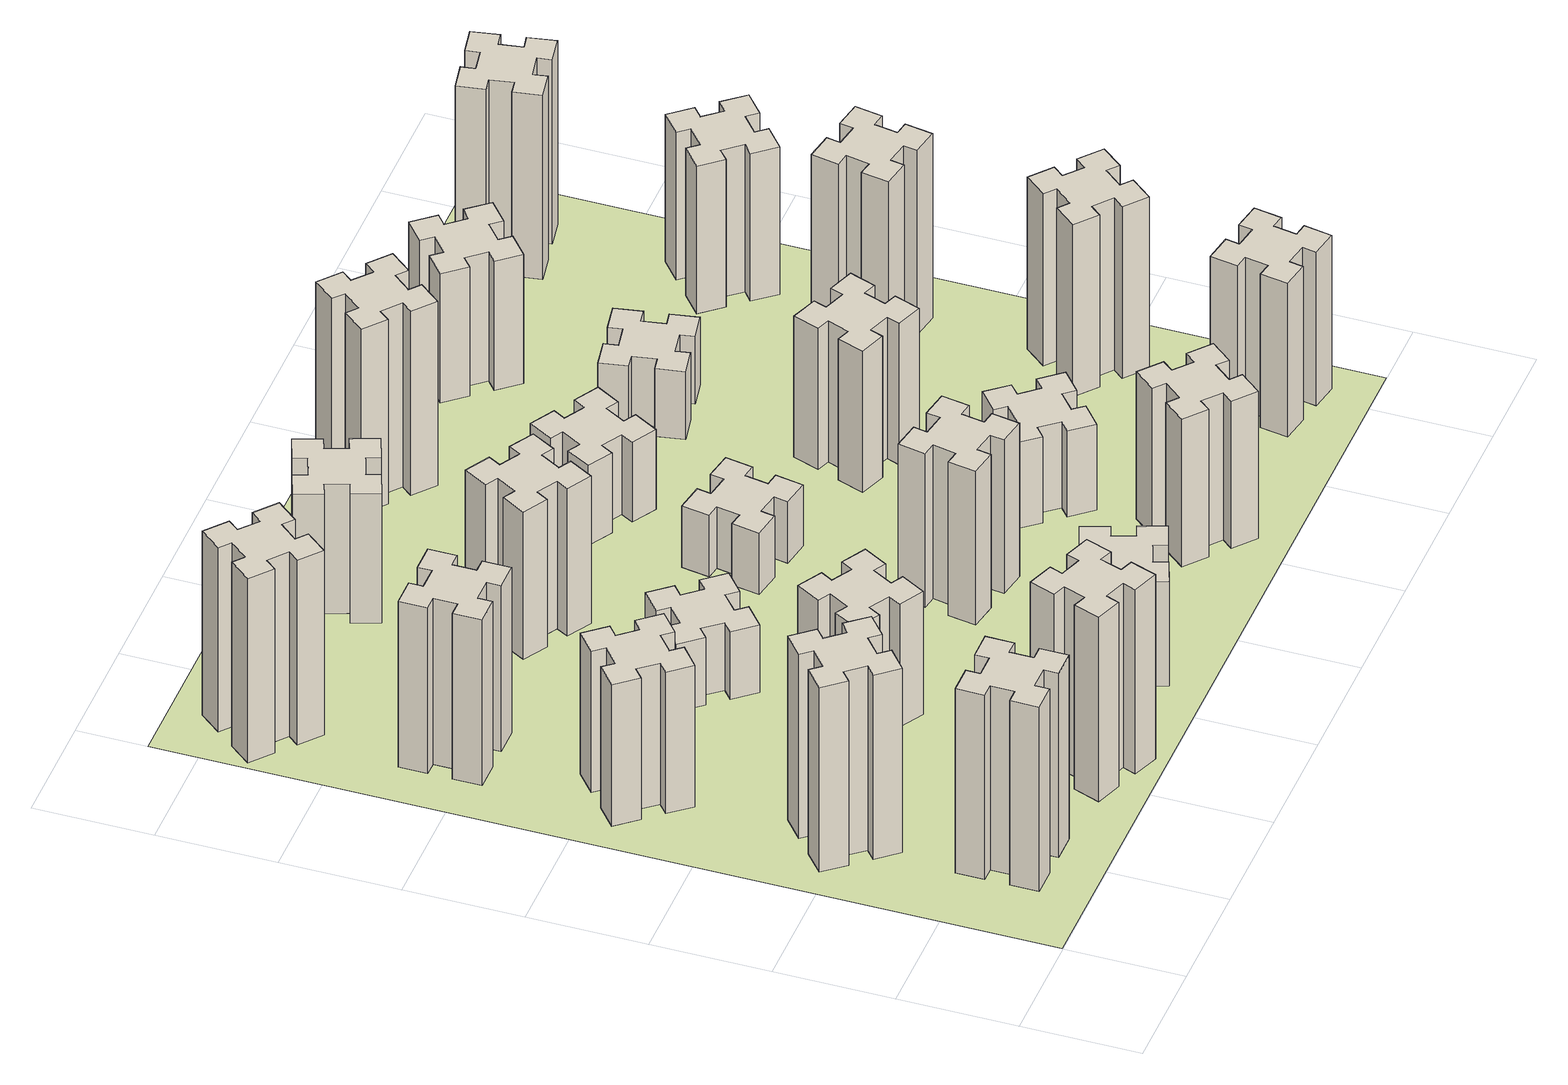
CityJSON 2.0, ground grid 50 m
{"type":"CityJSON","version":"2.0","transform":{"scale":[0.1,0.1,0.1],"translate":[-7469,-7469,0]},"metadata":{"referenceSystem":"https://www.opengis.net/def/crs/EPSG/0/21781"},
"CityObjects":{
"building1":{"type":"Building","attributes":{"class":"1000","function":"1000","usage":"1000","yearOfConstruction":2016,"roofType":"1000","measuredHeight":90,"storeysAboveGround":30,"storeysBelowGround":0},"geometry":[{"type":"Solid","lod":"1","boundaries":[[[[0,1,2,3,4,5,6,7,8,9,10,11,12,13,14,15,16,17,18,19]],[[17,16,20,21]],[[16,15,22,20]],[[15,14,23,22]],[[14,13,24,23]],[[13,12,25,24]],[[12,11,26,25]],[[11,10,27,26]],[[10,9,28,27]],[[9,8,29,28]],[[8,7,30,29]],[[7,6,31,30]],[[6,5,32,31]],[[5,4,33,32]],[[4,3,34,33]],[[3,2,35,34]],[[2,1,36,35]],[[1,0,37,36]],[[0,19,38,37]],[[19,18,39,38]],[[18,17,21,39]],[[24,25,26,27,28,29,30,31,32,33,34,35,36,37,38,39,21,20,22,23]]]]}]},
"building2":{"type":"Building","attributes":{"class":"1000","function":"1000","usage":"1000","yearOfConstruction":2016,"roofType":"1000","measuredHeight":90,"storeysAboveGround":30,"storeysBelowGround":0},"geometry":[{"type":"Solid","lod":"1","boundaries":[[[[40,41,42,43,44,45,46,47,48,49,50,51,52,53,54,55,56,57,58,59]],[[57,56,60,61]],[[56,55,62,60]],[[55,54,63,62]],[[54,53,64,63]],[[53,52,65,64]],[[52,51,66,65]],[[51,50,67,66]],[[50,49,68,67]],[[49,48,69,68]],[[48,47,70,69]],[[47,46,71,70]],[[46,45,72,71]],[[45,44,73,72]],[[44,43,74,73]],[[43,42,75,74]],[[42,41,76,75]],[[41,40,77,76]],[[40,59,78,77]],[[59,58,79,78]],[[58,57,61,79]],[[64,65,66,67,68,69,70,71,72,73,74,75,76,77,78,79,61,60,62,63]]]]}]},
"building3":{"type":"Building","attributes":{"class":"1000","function":"1000","usage":"1000","yearOfConstruction":2016,"roofType":"1000","measuredHeight":69,"storeysAboveGround":30,"storeysBelowGround":0},"geometry":[{"type":"Solid","lod":"1","boundaries":[[[[80,81,82,83,84,85,86,87,88,89,90,91,92,93,94,95,96,97,98,99]],[[97,96,100,101]],[[96,95,102,100]],[[95,94,103,102]],[[94,93,104,103]],[[93,92,105,104]],[[92,91,106,105]],[[91,90,107,106]],[[90,89,108,107]],[[89,88,109,108]],[[88,87,110,109]],[[87,86,111,110]],[[86,85,112,111]],[[85,84,113,112]],[[84,83,114,113]],[[83,82,115,114]],[[82,81,116,115]],[[81,80,117,116]],[[80,99,118,117]],[[99,98,119,118]],[[98,97,101,119]],[[104,105,106,107,108,109,110,111,112,113,114,115,116,117,118,119,101,100,102,103]]]]}]},
"building4":{"type":"Building","attributes":{"class":"1000","function":"1000","usage":"1000","yearOfConstruction":2016,"roofType":"1000","measuredHeight":81,"storeysAboveGround":30,"storeysBelowGround":0},"geometry":[{"type":"Solid","lod":"1","boundaries":[[[[120,121,122,123,124,125,126,127,128,129,130,131,132,133,134,135,136,137,138,139]],[[137,136,140,141]],[[136,135,142,140]],[[135,134,143,142]],[[134,133,144,143]],[[133,132,145,144]],[[132,131,146,145]],[[131,130,147,146]],[[130,129,148,147]],[[129,128,149,148]],[[128,127,150,149]],[[127,126,151,150]],[[126,125,152,151]],[[125,124,153,152]],[[124,123,154,153]],[[123,122,155,154]],[[122,121,156,155]],[[121,120,157,156]],[[120,139,158,157]],[[139,138,159,158]],[[138,137,141,159]],[[144,145,146,147,148,149,150,151,152,153,154,155,156,157,158,159,141,140,142,143]]]]}]},
"building5":{"type":"Building","attributes":{"class":"1000","function":"1000","usage":"1000","yearOfConstruction":2016,"roofType":"1000","measuredHeight":90,"storeysAboveGround":30,"storeysBelowGround":0},"geometry":[{"type":"Solid","lod":"1","boundaries":[[[[160,161,162,163,164,165,166,167,168,169,170,171,172,173,174,175,176,177,178,179]],[[177,176,180,181]],[[176,175,182,180]],[[175,174,183,182]],[[174,173,184,183]],[[173,172,185,184]],[[172,171,186,185]],[[171,170,187,186]],[[170,169,188,187]],[[169,168,189,188]],[[168,167,190,189]],[[167,166,191,190]],[[166,165,192,191]],[[165,164,193,192]],[[164,163,194,193]],[[163,162,195,194]],[[162,161,196,195]],[[161,160,197,196]],[[160,179,198,197]],[[179,178,199,198]],[[178,177,181,199]],[[184,185,186,187,188,189,190,191,192,193,194,195,196,197,198,199,181,180,182,183]]]]}]},
"building6":{"type":"Building","attributes":{"class":"1000","function":"1000","usage":"1000","yearOfConstruction":2016,"roofType":"1000","measuredHeight":90,"storeysAboveGround":30,"storeysBelowGround":0},"geometry":[{"type":"Solid","lod":"1","boundaries":[[[[200,201,202,203,204,205,206,207,208,209,210,211,212,213,214,215,216,217,218,219]],[[217,216,220,221]],[[216,215,222,220]],[[215,214,223,222]],[[214,213,224,223]],[[213,212,225,224]],[[212,211,226,225]],[[211,210,227,226]],[[210,209,228,227]],[[209,208,229,228]],[[208,207,230,229]],[[207,206,231,230]],[[206,205,232,231]],[[205,204,233,232]],[[204,203,234,233]],[[203,202,235,234]],[[202,201,236,235]],[[201,200,237,236]],[[200,219,238,237]],[[219,218,239,238]],[[218,217,221,239]],[[224,225,226,227,228,229,230,231,232,233,234,235,236,237,238,239,221,220,222,223]]]]}]},
"building7":{"type":"Building","attributes":{"class":"1000","function":"1000","usage":"1000","yearOfConstruction":2016,"roofType":"1000","measuredHeight":60,"storeysAboveGround":30,"storeysBelowGround":0},"geometry":[{"type":"Solid","lod":"1","boundaries":[[[[240,241,242,243,244,245,246,247,248,249,250,251,252,253,254,255,256,257,258,259]],[[257,256,260,261]],[[256,255,262,260]],[[255,254,263,262]],[[254,253,264,263]],[[253,252,265,264]],[[252,251,266,265]],[[251,250,267,266]],[[250,249,268,267]],[[249,248,269,268]],[[248,247,270,269]],[[247,246,271,270]],[[246,245,272,271]],[[245,244,273,272]],[[244,243,274,273]],[[243,242,275,274]],[[242,241,276,275]],[[241,240,277,276]],[[240,259,278,277]],[[259,258,279,278]],[[258,257,261,279]],[[264,265,266,267,268,269,270,271,272,273,274,275,276,277,278,279,261,260,262,263]]]]}]},
"building8":{"type":"Building","attributes":{"class":"1000","function":"1000","usage":"1000","yearOfConstruction":2016,"roofType":"1000","measuredHeight":33,"storeysAboveGround":30,"storeysBelowGround":0},"geometry":[{"type":"Solid","lod":"1","boundaries":[[[[280,281,282,283,284,285,286,287,288,289,290,291,292,293,294,295,296,297,298,299]],[[297,296,300,301]],[[296,295,302,300]],[[295,294,303,302]],[[294,293,304,303]],[[293,292,305,304]],[[292,291,306,305]],[[291,290,307,306]],[[290,289,308,307]],[[289,288,309,308]],[[288,287,310,309]],[[287,286,311,310]],[[286,285,312,311]],[[285,284,313,312]],[[284,283,314,313]],[[283,282,315,314]],[[282,281,316,315]],[[281,280,317,316]],[[280,299,318,317]],[[299,298,319,318]],[[298,297,301,319]],[[304,305,306,307,308,309,310,311,312,313,314,315,316,317,318,319,301,300,302,303]]]]}]},
"building9":{"type":"Building","attributes":{"class":"1000","function":"1000","usage":"1000","yearOfConstruction":2016,"roofType":"1000","measuredHeight":51,"storeysAboveGround":30,"storeysBelowGround":0},"geometry":[{"type":"Solid","lod":"1","boundaries":[[[[320,321,322,323,324,325,326,327,328,329,330,331,332,333,334,335,336,337,338,339]],[[337,336,340,341]],[[336,335,342,340]],[[335,334,343,342]],[[334,333,344,343]],[[333,332,345,344]],[[332,331,346,345]],[[331,330,347,346]],[[330,329,348,347]],[[329,328,349,348]],[[328,327,350,349]],[[327,326,351,350]],[[326,325,352,351]],[[325,324,353,352]],[[324,323,354,353]],[[323,322,355,354]],[[322,321,356,355]],[[321,320,357,356]],[[320,339,358,357]],[[339,338,359,358]],[[338,337,341,359]],[[344,345,346,347,348,349,350,351,352,353,354,355,356,357,358,359,341,340,342,343]]]]}]},
"building10":{"type":"Building","attributes":{"class":"1000","function":"1000","usage":"1000","yearOfConstruction":2016,"roofType":"1000","measuredHeight":72,"storeysAboveGround":30,"storeysBelowGround":0},"geometry":[{"type":"Solid","lod":"1","boundaries":[[[[360,361,362,363,364,365,366,367,368,369,370,371,372,373,374,375,376,377,378,379]],[[377,376,380,381]],[[376,375,382,380]],[[375,374,383,382]],[[374,373,384,383]],[[373,372,385,384]],[[372,371,386,385]],[[371,370,387,386]],[[370,369,388,387]],[[369,368,389,388]],[[368,367,390,389]],[[367,366,391,390]],[[366,365,392,391]],[[365,364,393,392]],[[364,363,394,393]],[[363,362,395,394]],[[362,361,396,395]],[[361,360,397,396]],[[360,379,398,397]],[[379,378,399,398]],[[378,377,381,399]],[[384,385,386,387,388,389,390,391,392,393,394,395,396,397,398,399,381,380,382,383]]]]}]},
"building11":{"type":"Building","attributes":{"class":"1000","function":"1000","usage":"1000","yearOfConstruction":2016,"roofType":"1000","measuredHeight":63,"storeysAboveGround":30,"storeysBelowGround":0},"geometry":[{"type":"Solid","lod":"1","boundaries":[[[[400,401,402,403,404,405,406,407,408,409,410,411,412,413,414,415,416,417,418,419]],[[417,416,420,421]],[[416,415,422,420]],[[415,414,423,422]],[[414,413,424,423]],[[413,412,425,424]],[[412,411,426,425]],[[411,410,427,426]],[[410,409,428,427]],[[409,408,429,428]],[[408,407,430,429]],[[407,406,431,430]],[[406,405,432,431]],[[405,404,433,432]],[[404,403,434,433]],[[403,402,435,434]],[[402,401,436,435]],[[401,400,437,436]],[[400,419,438,437]],[[419,418,439,438]],[[418,417,421,439]],[[424,425,426,427,428,429,430,431,432,433,434,435,436,437,438,439,421,420,422,423]]]]}]},
"building12":{"type":"Building","attributes":{"class":"1000","function":"1000","usage":"1000","yearOfConstruction":2016,"roofType":"1000","measuredHeight":75,"storeysAboveGround":30,"storeysBelowGround":0},"geometry":[{"type":"Solid","lod":"1","boundaries":[[[[440,441,442,443,444,445,446,447,448,449,450,451,452,453,454,455,456,457,458,459]],[[457,456,460,461]],[[456,455,462,460]],[[455,454,463,462]],[[454,453,464,463]],[[453,452,465,464]],[[452,451,466,465]],[[451,450,467,466]],[[450,449,468,467]],[[449,448,469,468]],[[448,447,470,469]],[[447,446,471,470]],[[446,445,472,471]],[[445,444,473,472]],[[444,443,474,473]],[[443,442,475,474]],[[442,441,476,475]],[[441,440,477,476]],[[440,459,478,477]],[[459,458,479,478]],[[458,457,461,479]],[[464,465,466,467,468,469,470,471,472,473,474,475,476,477,478,479,461,460,462,463]]]]}]},
"building13":{"type":"Building","attributes":{"class":"1000","function":"1000","usage":"1000","yearOfConstruction":2016,"roofType":"1000","measuredHeight":30,"storeysAboveGround":30,"storeysBelowGround":0},"geometry":[{"type":"Solid","lod":"1","boundaries":[[[[480,481,482,483,484,485,486,487,488,489,490,491,492,493,494,495,496,497,498,499]],[[497,496,500,501]],[[496,495,502,500]],[[495,494,503,502]],[[494,493,504,503]],[[493,492,505,504]],[[492,491,506,505]],[[491,490,507,506]],[[490,489,508,507]],[[489,488,509,508]],[[488,487,510,509]],[[487,486,511,510]],[[486,485,512,511]],[[485,484,513,512]],[[484,483,514,513]],[[483,482,515,514]],[[482,481,516,515]],[[481,480,517,516]],[[480,499,518,517]],[[499,498,519,518]],[[498,497,501,519]],[[504,505,506,507,508,509,510,511,512,513,514,515,516,517,518,519,501,500,502,503]]]]}]},
"building14":{"type":"Building","attributes":{"class":"1000","function":"1000","usage":"1000","yearOfConstruction":2016,"roofType":"1000","measuredHeight":72,"storeysAboveGround":30,"storeysBelowGround":0},"geometry":[{"type":"Solid","lod":"1","boundaries":[[[[520,521,522,523,524,525,526,527,528,529,530,531,532,533,534,535,536,537,538,539]],[[537,536,540,541]],[[536,535,542,540]],[[535,534,543,542]],[[534,533,544,543]],[[533,532,545,544]],[[532,531,546,545]],[[531,530,547,546]],[[530,529,548,547]],[[529,528,549,548]],[[528,527,550,549]],[[527,526,551,550]],[[526,525,552,551]],[[525,524,553,552]],[[524,523,554,553]],[[523,522,555,554]],[[522,521,556,555]],[[521,520,557,556]],[[520,539,558,557]],[[539,538,559,558]],[[538,537,541,559]],[[544,545,546,547,548,549,550,551,552,553,554,555,556,557,558,559,541,540,542,543]]]]}]},
"building15":{"type":"Building","attributes":{"class":"1000","function":"1000","usage":"1000","yearOfConstruction":2016,"roofType":"1000","measuredHeight":39,"storeysAboveGround":30,"storeysBelowGround":0},"geometry":[{"type":"Solid","lod":"1","boundaries":[[[[560,561,562,563,564,565,566,567,568,569,570,571,572,573,574,575,576,577,578,579]],[[577,576,580,581]],[[576,575,582,580]],[[575,574,583,582]],[[574,573,584,583]],[[573,572,585,584]],[[572,571,586,585]],[[571,570,587,586]],[[570,569,588,587]],[[569,568,589,588]],[[568,567,590,589]],[[567,566,591,590]],[[566,565,592,591]],[[565,564,593,592]],[[564,563,594,593]],[[563,562,595,594]],[[562,561,596,595]],[[561,560,597,596]],[[560,579,598,597]],[[579,578,599,598]],[[578,577,581,599]],[[584,585,586,587,588,589,590,591,592,593,594,595,596,597,598,599,581,580,582,583]]]]}]},
"building16":{"type":"Building","attributes":{"class":"1000","function":"1000","usage":"1000","yearOfConstruction":2016,"roofType":"1000","measuredHeight":90,"storeysAboveGround":30,"storeysBelowGround":0},"geometry":[{"type":"Solid","lod":"1","boundaries":[[[[600,601,602,603,604,605,606,607,608,609,610,611,612,613,614,615,616,617,618,619]],[[617,616,620,621]],[[616,615,622,620]],[[615,614,623,622]],[[614,613,624,623]],[[613,612,625,624]],[[612,611,626,625]],[[611,610,627,626]],[[610,609,628,627]],[[609,608,629,628]],[[608,607,630,629]],[[607,606,631,630]],[[606,605,632,631]],[[605,604,633,632]],[[604,603,634,633]],[[603,602,635,634]],[[602,601,636,635]],[[601,600,637,636]],[[600,619,638,637]],[[619,618,639,638]],[[618,617,621,639]],[[624,625,626,627,628,629,630,631,632,633,634,635,636,637,638,639,621,620,622,623]]]]}]},
"building17":{"type":"Building","attributes":{"class":"1000","function":"1000","usage":"1000","yearOfConstruction":2016,"roofType":"1000","measuredHeight":42,"storeysAboveGround":30,"storeysBelowGround":0},"geometry":[{"type":"Solid","lod":"1","boundaries":[[[[640,641,642,643,644,645,646,647,648,649,650,651,652,653,654,655,656,657,658,659]],[[657,656,660,661]],[[656,655,662,660]],[[655,654,663,662]],[[654,653,664,663]],[[653,652,665,664]],[[652,651,666,665]],[[651,650,667,666]],[[650,649,668,667]],[[649,648,669,668]],[[648,647,670,669]],[[647,646,671,670]],[[646,645,672,671]],[[645,644,673,672]],[[644,643,674,673]],[[643,642,675,674]],[[642,641,676,675]],[[641,640,677,676]],[[640,659,678,677]],[[659,658,679,678]],[[658,657,661,679]],[[664,665,666,667,668,669,670,671,672,673,674,675,676,677,678,679,661,660,662,663]]]]}]},
"building18":{"type":"Building","attributes":{"class":"1000","function":"1000","usage":"1000","yearOfConstruction":2016,"roofType":"1000","measuredHeight":69,"storeysAboveGround":30,"storeysBelowGround":0},"geometry":[{"type":"Solid","lod":"1","boundaries":[[[[680,681,682,683,684,685,686,687,688,689,690,691,692,693,694,695,696,697,698,699]],[[697,696,700,701]],[[696,695,702,700]],[[695,694,703,702]],[[694,693,704,703]],[[693,692,705,704]],[[692,691,706,705]],[[691,690,707,706]],[[690,689,708,707]],[[689,688,709,708]],[[688,687,710,709]],[[687,686,711,710]],[[686,685,712,711]],[[685,684,713,712]],[[684,683,714,713]],[[683,682,715,714]],[[682,681,716,715]],[[681,680,717,716]],[[680,699,718,717]],[[699,698,719,718]],[[698,697,701,719]],[[704,705,706,707,708,709,710,711,712,713,714,715,716,717,718,719,701,700,702,703]]]]}]},
"building19":{"type":"Building","attributes":{"class":"1000","function":"1000","usage":"1000","yearOfConstruction":2016,"roofType":"1000","measuredHeight":33,"storeysAboveGround":30,"storeysBelowGround":0},"geometry":[{"type":"Solid","lod":"1","boundaries":[[[[720,721,722,723,724,725,726,727,728,729,730,731,732,733,734,735,736,737,738,739]],[[737,736,740,741]],[[736,735,742,740]],[[735,734,743,742]],[[734,733,744,743]],[[733,732,745,744]],[[732,731,746,745]],[[731,730,747,746]],[[730,729,748,747]],[[729,728,749,748]],[[728,727,750,749]],[[727,726,751,750]],[[726,725,752,751]],[[725,724,753,752]],[[724,723,754,753]],[[723,722,755,754]],[[722,721,756,755]],[[721,720,757,756]],[[720,739,758,757]],[[739,738,759,758]],[[738,737,741,759]],[[744,745,746,747,748,749,750,751,752,753,754,755,756,757,758,759,741,740,742,743]]]]}]},
"building20":{"type":"Building","attributes":{"class":"1000","function":"1000","usage":"1000","yearOfConstruction":2016,"roofType":"1000","measuredHeight":75,"storeysAboveGround":30,"storeysBelowGround":0},"geometry":[{"type":"Solid","lod":"1","boundaries":[[[[760,761,762,763,764,765,766,767,768,769,770,771,772,773,774,775,776,777,778,779]],[[777,776,780,781]],[[776,775,782,780]],[[775,774,783,782]],[[774,773,784,783]],[[773,772,785,784]],[[772,771,786,785]],[[771,770,787,786]],[[770,769,788,787]],[[769,768,789,788]],[[768,767,790,789]],[[767,766,791,790]],[[766,765,792,791]],[[765,764,793,792]],[[764,763,794,793]],[[763,762,795,794]],[[762,761,796,795]],[[761,760,797,796]],[[760,779,798,797]],[[779,778,799,798]],[[778,777,781,799]],[[784,785,786,787,788,789,790,791,792,793,794,795,796,797,798,799,781,780,782,783]]]]}]},
"building21":{"type":"Building","attributes":{"class":"1000","function":"1000","usage":"1000","yearOfConstruction":2016,"roofType":"1000","measuredHeight":63,"storeysAboveGround":30,"storeysBelowGround":0},"geometry":[{"type":"Solid","lod":"1","boundaries":[[[[800,801,802,803,804,805,806,807,808,809,810,811,812,813,814,815,816,817,818,819]],[[817,816,820,821]],[[816,815,822,820]],[[815,814,823,822]],[[814,813,824,823]],[[813,812,825,824]],[[812,811,826,825]],[[811,810,827,826]],[[810,809,828,827]],[[809,808,829,828]],[[808,807,830,829]],[[807,806,831,830]],[[806,805,832,831]],[[805,804,833,832]],[[804,803,834,833]],[[803,802,835,834]],[[802,801,836,835]],[[801,800,837,836]],[[800,819,838,837]],[[819,818,839,838]],[[818,817,821,839]],[[824,825,826,827,828,829,830,831,832,833,834,835,836,837,838,839,821,820,822,823]]]]}]},
"building22":{"type":"Building","attributes":{"class":"1000","function":"1000","usage":"1000","yearOfConstruction":2016,"roofType":"1000","measuredHeight":84,"storeysAboveGround":30,"storeysBelowGround":0},"geometry":[{"type":"Solid","lod":"1","boundaries":[[[[840,841,842,843,844,845,846,847,848,849,850,851,852,853,854,855,856,857,858,859]],[[857,856,860,861]],[[856,855,862,860]],[[855,854,863,862]],[[854,853,864,863]],[[853,852,865,864]],[[852,851,866,865]],[[851,850,867,866]],[[850,849,868,867]],[[849,848,869,868]],[[848,847,870,869]],[[847,846,871,870]],[[846,845,872,871]],[[845,844,873,872]],[[844,843,874,873]],[[843,842,875,874]],[[842,841,876,875]],[[841,840,877,876]],[[840,859,878,877]],[[859,858,879,878]],[[858,857,861,879]],[[864,865,866,867,868,869,870,871,872,873,874,875,876,877,878,879,861,860,862,863]]]]}]},
"building23":{"type":"Building","attributes":{"class":"1000","function":"1000","usage":"1000","yearOfConstruction":2016,"roofType":"1000","measuredHeight":90,"storeysAboveGround":30,"storeysBelowGround":0},"geometry":[{"type":"Solid","lod":"1","boundaries":[[[[880,881,882,883,884,885,886,887,888,889,890,891,892,893,894,895,896,897,898,899]],[[897,896,900,901]],[[896,895,902,900]],[[895,894,903,902]],[[894,893,904,903]],[[893,892,905,904]],[[892,891,906,905]],[[891,890,907,906]],[[890,889,908,907]],[[889,888,909,908]],[[888,887,910,909]],[[887,886,911,910]],[[886,885,912,911]],[[885,884,913,912]],[[884,883,914,913]],[[883,882,915,914]],[[882,881,916,915]],[[881,880,917,916]],[[880,899,918,917]],[[899,898,919,918]],[[898,897,901,919]],[[904,905,906,907,908,909,910,911,912,913,914,915,916,917,918,919,901,900,902,903]]]]}]},
"building24":{"type":"Building","attributes":{"class":"1000","function":"1000","usage":"1000","yearOfConstruction":2016,"roofType":"1000","measuredHeight":72,"storeysAboveGround":30,"storeysBelowGround":0},"geometry":[{"type":"Solid","lod":"1","boundaries":[[[[920,921,922,923,924,925,926,927,928,929,930,931,932,933,934,935,936,937,938,939]],[[937,936,940,941]],[[936,935,942,940]],[[935,934,943,942]],[[934,933,944,943]],[[933,932,945,944]],[[932,931,946,945]],[[931,930,947,946]],[[930,929,948,947]],[[929,928,949,948]],[[928,927,950,949]],[[927,926,951,950]],[[926,925,952,951]],[[925,924,953,952]],[[924,923,954,953]],[[923,922,955,954]],[[922,921,956,955]],[[921,920,957,956]],[[920,939,958,957]],[[939,938,959,958]],[[938,937,941,959]],[[944,945,946,947,948,949,950,951,952,953,954,955,956,957,958,959,941,940,942,943]]]]}]},
"building25":{"type":"Building","attributes":{"class":"1000","function":"1000","usage":"1000","yearOfConstruction":2016,"roofType":"1000","measuredHeight":90,"storeysAboveGround":30,"storeysBelowGround":0},"geometry":[{"type":"Solid","lod":"1","boundaries":[[[[960,961,962,963,964,965,966,967,968,969,970,971,972,973,974,975,976,977,978,979]],[[977,976,980,981]],[[976,975,982,980]],[[975,974,983,982]],[[974,973,984,983]],[[973,972,985,984]],[[972,971,986,985]],[[971,970,987,986]],[[970,969,988,987]],[[969,968,989,988]],[[968,967,990,989]],[[967,966,991,990]],[[966,965,992,991]],[[965,964,993,992]],[[964,963,994,993]],[[963,962,995,994]],[[962,961,996,995]],[[961,960,997,996]],[[960,979,998,997]],[[979,978,999,998]],[[978,977,981,999]],[[984,985,986,987,988,989,990,991,992,993,994,995,996,997,998,999,981,980,982,983]]]]}]},
"landuse1":{"type":"LandUse","attributes":{"name":"plot1","function":"1010"},"geometry":[{"type":"MultiSurface","lod":"1","boundaries":[[[1000,1001,1002,1003]]]}]}
},
"vertices":[
[365,425,0],[365,325,0],[305,325,0],[305,205,0],[425,205,0],[425,265,0],[525,265,0],[525,205,0],[645,205,0],[645,325,0],[585,325,0],[585,425,0],[645,425,0],[645,545,0],[525,545,0],[525,485,0],[425,485,0],[425,545,0],[305,545,0],[305,425,0],[425,485,900],[425,545,900],[525,485,900],[525,545,900],[645,545,900],[645,425,900],[585,425,900],[585,325,900],[645,325,900],[645,205,900],[525,205,900],[525,265,900],[425,265,900],[425,205,900],[305,205,900],[305,325,900],[365,325,900],[365,425,900],[305,425,900],[305,545,900],
[492,1048,0],[427,1124,0],[473,1163,0],[396,1255,0],[304,1178,0],[343,1132,0],[266,1067,0],[228,1113,0],[136,1036,0],[213,944,0],[259,983,0],[323,906,0],[277,868,0],[354,776,0],[446,853,0],[408,899,0],[484,963,0],[523,917,0],[615,994,0],[538,1086,0],[484,963,900],[523,917,900],[408,899,900],[446,853,900],[354,776,900],[277,868,900],[323,906,900],[259,983,900],[213,944,900],[136,1036,900],[228,1113,900],[266,1067,900],[343,1132,900],[304,1178,900],[396,1255,900],[473,1163,900],[427,1124,900],[492,1048,900],[538,1086,900],[615,994,900],
[492,1888,0],[427,1964,0],[473,2003,0],[396,2095,0],[304,2018,0],[343,1972,0],[266,1907,0],[228,1953,0],[136,1876,0],[213,1784,0],[259,1823,0],[323,1746,0],[277,1708,0],[354,1616,0],[446,1693,0],[408,1739,0],[484,1803,0],[523,1757,0],[615,1834,0],[538,1926,0],[484,1803,690],[523,1757,690],[408,1739,690],[446,1693,690],[354,1616,690],[277,1708,690],[323,1746,690],[259,1823,690],[213,1784,690],[136,1876,690],[228,1953,690],[266,1907,690],[343,1972,690],[304,2018,690],[396,2095,690],[473,2003,690],[427,1964,690],[492,1888,690],[538,1926,690],[615,1834,690],
[485,2545,0],[485,2645,0],[545,2645,0],[545,2765,0],[425,2765,0],[425,2705,0],[325,2705,0],[325,2765,0],[205,2765,0],[205,2645,0],[265,2645,0],[265,2545,0],[205,2545,0],[205,2425,0],[325,2425,0],[325,2485,0],[425,2485,0],[425,2425,0],[545,2425,0],[545,2545,0],[425,2485,810],[425,2425,810],[325,2485,810],[325,2425,810],[205,2425,810],[205,2545,810],[265,2545,810],[265,2645,810],[205,2645,810],[205,2765,810],[325,2765,810],[325,2705,810],[425,2705,810],[425,2765,810],[545,2765,810],[545,2645,810],[485,2645,810],[485,2545,810],[545,2545,810],[545,2425,810],
[1029,360,0],[995,266,0],[939,287,0],[897,174,0],[1010,133,0],[1031,189,0],[1125,155,0],[1104,99,0],[1217,57,0],[1258,170,0],[1202,191,0],[1236,285,0],[1292,264,0],[1333,377,0],[1220,418,0],[1200,362,0],[1106,396,0],[1127,452,0],[1014,493,0],[973,380,0],[1106,396,900],[1127,452,900],[1200,362,900],[1220,418,900],[1333,377,900],[1292,264,900],[1236,285,900],[1202,191,900],[1258,170,900],[1217,57,900],[1104,99,900],[1125,155,900],[1031,189,900],[1010,133,900],[897,174,900],[939,287,900],[995,266,900],[1029,360,900],[973,380,900],[1014,493,900],
[384,3387,0],[308,3452,0],[346,3498,0],[254,3575,0],[177,3483,0],[223,3444,0],[159,3368,0],[113,3406,0],[36,3314,0],[128,3237,0],[166,3283,0],[243,3219,0],[204,3173,0],[296,3096,0],[373,3188,0],[327,3226,0],[392,3303,0],[438,3264,0],[515,3356,0],[423,3433,0],[392,3303,900],[438,3264,900],[327,3226,900],[373,3188,900],[296,3096,900],[204,3173,900],[243,3219,900],[166,3283,900],[128,3237,900],[36,3314,900],[113,3406,900],[159,3368,900],[223,3444,900],[177,3483,900],[254,3575,900],[346,3498,900],[308,3452,900],[384,3387,900],[423,3433,900],[515,3356,900],
[1186,1117,0],[1236,1204,0],[1288,1174,0],[1348,1278,0],[1244,1338,0],[1214,1286,0],[1127,1336,0],[1157,1388,0],[1053,1448,0],[993,1344,0],[1045,1314,0],[995,1227,0],[943,1257,0],[883,1153,0],[987,1093,0],[1017,1145,0],[1104,1095,0],[1074,1043,0],[1178,983,0],[1238,1087,0],[1104,1095,600],[1074,1043,600],[1017,1145,600],[987,1093,600],[883,1153,600],[943,1257,600],[995,1227,600],[1045,1314,600],[993,1344,600],[1053,1448,600],[1157,1388,600],[1127,1336,600],[1214,1286,600],[1244,1338,600],[1348,1278,600],[1288,1174,600],[1236,1204,600],[1186,1117,600],[1238,1087,600],[1178,983,600],
[1083,1972,0],[1006,1907,0],[968,1953,0],[876,1876,0],[953,1784,0],[999,1823,0],[1063,1746,0],[1017,1708,0],[1094,1616,0],[1186,1693,0],[1148,1739,0],[1224,1803,0],[1263,1757,0],[1355,1834,0],[1278,1926,0],[1232,1888,0],[1167,1964,0],[1213,2003,0],[1136,2095,0],[1044,2018,0],[1167,1964,330],[1213,2003,330],[1232,1888,330],[1278,1926,330],[1355,1834,330],[1263,1757,330],[1224,1803,330],[1148,1739,330],[1186,1693,330],[1094,1616,330],[1017,1708,330],[1063,1746,330],[999,1823,330],[953,1784,330],[876,1876,330],[968,1953,330],[1006,1907,330],[1083,1972,330],[1044,2018,330],[1136,2095,330],
[1765,496,0],[1671,462,0],[1650,518,0],[1537,477,0],[1579,364,0],[1635,385,0],[1669,291,0],[1613,270,0],[1654,157,0],[1767,199,0],[1746,255,0],[1840,289,0],[1860,233,0],[1973,274,0],[1932,387,0],[1876,366,0],[1842,460,0],[1898,480,0],[1857,593,0],[1744,552,0],[1842,460,510],[1898,480,510],[1876,366,510],[1932,387,510],[1973,274,510],[1860,233,510],[1840,289,510],[1746,255,510],[1767,199,510],[1654,157,510],[1613,270,510],[1669,291,510],[1635,385,510],[1579,364,510],[1537,477,510],[1650,518,510],[1671,462,510],[1765,496,510],[1744,552,510],[1857,593,510],
[1314,2666,0],[1227,2716,0],[1257,2768,0],[1153,2828,0],[1093,2724,0],[1145,2694,0],[1095,2607,0],[1043,2637,0],[983,2533,0],[1087,2473,0],[1117,2525,0],[1204,2475,0],[1174,2423,0],[1278,2363,0],[1338,2467,0],[1286,2497,0],[1336,2584,0],[1388,2554,0],[1448,2658,0],[1344,2718,0],[1336,2584,720],[1388,2554,720],[1286,2497,720],[1338,2467,720],[1278,2363,720],[1174,2423,720],[1204,2475,720],[1117,2525,720],[1087,2473,720],[983,2533,720],[1043,2637,720],[1095,2607,720],[1145,2694,720],[1093,2724,720],[1153,2828,720],[1257,2768,720],[1227,2716,720],[1314,2666,720],[1344,2718,720],[1448,2658,720],
[1106,3215,0],[1200,3249,0],[1220,3193,0],[1333,3234,0],[1292,3347,0],[1236,3326,0],[1202,3420,0],[1258,3440,0],[1217,3553,0],[1104,3512,0],[1125,3456,0],[1031,3422,0],[1010,3478,0],[897,3437,0],[939,3324,0],[995,3345,0],[1029,3251,0],[973,3230,0],[1014,3117,0],[1127,3159,0],[1029,3251,630],[973,3230,630],[995,3345,630],[939,3324,630],[897,3437,630],[1010,3478,630],[1031,3422,630],[1125,3456,630],[1104,3512,630],[1217,3553,630],[1258,3440,630],[1202,3420,630],[1236,3326,630],[1292,3347,630],[1333,3234,630],[1220,3193,630],[1200,3249,630],[1106,3215,630],[1127,3159,630],[1014,3117,630],
[2055,1047,0],[2072,1145,0],[2131,1135,0],[2152,1253,0],[2034,1274,0],[2024,1215,0],[1925,1232,0],[1936,1291,0],[1817,1312,0],[1797,1194,0],[1856,1184,0],[1838,1085,0],[1779,1096,0],[1758,977,0],[1877,957,0],[1887,1016,0],[1985,998,0],[1975,939,0],[2093,918,0],[2114,1037,0],[1985,998,750],[1975,939,750],[1887,1016,750],[1877,957,750],[1758,977,750],[1779,1096,750],[1838,1085,750],[1856,1184,750],[1797,1194,750],[1817,1312,750],[1936,1291,750],[1925,1232,750],[2024,1215,750],[2034,1274,750],[2152,1253,750],[2131,1135,750],[2072,1145,750],[2055,1047,750],[2114,1037,750],[2093,918,750],
[1924,2055,0],[1825,2072,0],[1836,2131,0],[1717,2152,0],[1697,2034,0],[1756,2024,0],[1738,1925,0],[1679,1936,0],[1658,1817,0],[1777,1797,0],[1787,1856,0],[1885,1838,0],[1875,1779,0],[1993,1758,0],[2014,1877,0],[1955,1887,0],[1972,1985,0],[2031,1975,0],[2052,2093,0],[1934,2114,0],[1972,1985,300],[2031,1975,300],[1955,1887,300],[2014,1877,300],[1993,1758,300],[1875,1779,300],[1885,1838,300],[1787,1856,300],[1777,1797,300],[1658,1817,300],[1679,1936,300],[1738,1925,300],[1756,2024,300],[1697,2034,300],[1717,2152,300],[1836,2131,300],[1825,2072,300],[1924,2055,300],[1934,2114,300],[2052,2093,300],
[2486,323,0],[2563,259,0],[2524,213,0],[2616,136,0],[2693,228,0],[2647,266,0],[2712,343,0],[2758,304,0],[2835,396,0],[2743,473,0],[2704,427,0],[2628,492,0],[2666,538,0],[2574,615,0],[2497,523,0],[2543,484,0],[2479,408,0],[2433,446,0],[2356,354,0],[2448,277,0],[2479,408,720],[2433,446,720],[2543,484,720],[2497,523,720],[2574,615,720],[2666,538,720],[2628,492,720],[2704,427,720],[2743,473,720],[2835,396,720],[2758,304,720],[2712,343,720],[2647,266,720],[2693,228,720],[2616,136,720],[2524,213,720],[2563,259,720],[2486,323,720],[2448,277,720],[2356,354,720],
[2026,2497,0],[2076,2584,0],[2128,2554,0],[2188,2658,0],[2084,2718,0],[2054,2666,0],[1967,2716,0],[1997,2768,0],[1893,2828,0],[1833,2724,0],[1885,2694,0],[1835,2607,0],[1783,2637,0],[1723,2533,0],[1827,2473,0],[1857,2525,0],[1944,2475,0],[1914,2423,0],[2018,2363,0],[2078,2467,0],[1944,2475,390],[1914,2423,390],[1857,2525,390],[1827,2473,390],[1723,2533,390],[1783,2637,390],[1835,2607,390],[1885,2694,390],[1833,2724,390],[1893,2828,390],[1997,2768,390],[1967,2716,390],[2054,2666,390],[2084,2718,390],[2188,2658,390],[2128,2554,390],[2076,2584,390],[2026,2497,390],[2078,2467,390],[2018,2363,390],
[1746,3383,0],[1823,3319,0],[1784,3273,0],[1876,3196,0],[1953,3288,0],[1907,3326,0],[1972,3403,0],[2018,3364,0],[2095,3456,0],[2003,3533,0],[1964,3487,0],[1888,3552,0],[1926,3598,0],[1834,3675,0],[1757,3583,0],[1803,3544,0],[1739,3468,0],[1693,3506,0],[1616,3414,0],[1708,3337,0],[1739,3468,900],[1693,3506,900],[1803,3544,900],[1757,3583,900],[1834,3675,900],[1926,3598,900],[1888,3552,900],[1964,3487,900],[2003,3533,900],[2095,3456,900],[2018,3364,900],[1972,3403,900],[1907,3326,900],[1953,3288,900],[1876,3196,900],[1784,3273,900],[1823,3319,900],[1746,3383,900],[1708,3337,900],[1616,3414,900],
[2563,1132,0],[2486,1067,0],[2448,1113,0],[2356,1036,0],[2433,944,0],[2479,983,0],[2543,906,0],[2497,868,0],[2574,776,0],[2666,853,0],[2628,899,0],[2704,963,0],[2743,917,0],[2835,994,0],[2758,1086,0],[2712,1048,0],[2647,1124,0],[2693,1163,0],[2616,1255,0],[2524,1178,0],[2647,1124,420],[2693,1163,420],[2712,1048,420],[2758,1086,420],[2835,994,420],[2743,917,420],[2704,963,420],[2628,899,420],[2666,853,420],[2574,776,420],[2497,868,420],[2543,906,420],[2479,983,420],[2433,944,420],[2356,1036,420],[2448,1113,420],[2486,1067,420],[2563,1132,420],[2524,1178,420],[2616,1255,420],
[2682,1671,0],[2716,1765,0],[2772,1744,0],[2813,1857,0],[2700,1898,0],[2680,1842,0],[2586,1876,0],[2607,1932,0],[2494,1973,0],[2453,1860,0],[2509,1840,0],[2475,1746,0],[2419,1767,0],[2377,1654,0],[2490,1613,0],[2511,1669,0],[2605,1635,0],[2584,1579,0],[2697,1537,0],[2738,1650,0],[2605,1635,690],[2584,1579,690],[2511,1669,690],[2490,1613,690],[2377,1654,690],[2419,1767,690],[2475,1746,690],[2509,1840,690],[2453,1860,690],[2494,1973,690],[2607,1932,690],[2586,1876,690],[2680,1842,690],[2700,1898,690],[2813,1857,690],[2772,1744,690],[2716,1765,690],[2682,1671,690],[2738,1650,690],[2697,1537,690],
[2478,2625,0],[2496,2527,0],[2437,2517,0],[2457,2398,0],[2576,2419,0],[2565,2478,0],[2664,2496,0],[2674,2437,0],[2792,2457,0],[2771,2576,0],[2712,2565,0],[2695,2664,0],[2754,2674,0],[2733,2792,0],[2615,2771,0],[2625,2712,0],[2527,2695,0],[2517,2754,0],[2398,2733,0],[2419,2615,0],[2527,2695,330],[2517,2754,330],[2625,2712,330],[2615,2771,330],[2733,2792,330],[2754,2674,330],[2695,2664,330],[2712,2565,330],[2771,2576,330],[2792,2457,330],[2674,2437,330],[2664,2496,330],[2565,2478,330],[2576,2419,330],[2457,2398,330],[2437,2517,330],[2496,2527,330],[2478,2625,330],[2419,2615,330],[2398,2733,330],
[3504,475,0],[3405,492,0],[3416,551,0],[3297,572,0],[3277,454,0],[3336,444,0],[3318,345,0],[3259,356,0],[3238,237,0],[3357,217,0],[3367,276,0],[3465,258,0],[3455,199,0],[3573,178,0],[3594,297,0],[3535,307,0],[3552,405,0],[3611,395,0],[3632,513,0],[3514,534,0],[3552,405,750],[3611,395,750],[3535,307,750],[3594,297,750],[3573,178,750],[3455,199,750],[3465,258,750],[3367,276,750],[3357,217,750],[3238,237,750],[3259,356,750],[3318,345,750],[3336,444,750],[3277,454,750],[3297,572,750],[3416,551,750],[3405,492,750],[3504,475,750],[3514,534,750],[3632,513,750],
[2712,3368,0],[2647,3444,0],[2693,3483,0],[2616,3575,0],[2524,3498,0],[2563,3452,0],[2486,3387,0],[2448,3433,0],[2356,3356,0],[2433,3264,0],[2479,3303,0],[2543,3226,0],[2497,3188,0],[2574,3096,0],[2666,3173,0],[2628,3219,0],[2704,3283,0],[2743,3237,0],[2835,3314,0],[2758,3406,0],[2704,3283,630],[2743,3237,630],[2628,3219,630],[2666,3173,630],[2574,3096,630],[2497,3188,630],[2543,3226,630],[2479,3303,630],[2433,3264,630],[2356,3356,630],[2448,3433,630],[2486,3387,630],[2563,3452,630],[2524,3498,630],[2616,3575,630],[2693,3483,630],[2647,3444,630],[2712,3368,630],[2758,3406,630],[2835,3314,630],
[3487,1006,0],[3552,1083,0],[3598,1044,0],[3675,1136,0],[3583,1213,0],[3544,1167,0],[3468,1232,0],[3506,1278,0],[3414,1355,0],[3337,1263,0],[3383,1224,0],[3319,1148,0],[3273,1186,0],[3196,1094,0],[3288,1017,0],[3326,1063,0],[3403,999,0],[3364,953,0],[3456,876,0],[3533,968,0],[3403,999,840],[3364,953,840],[3326,1063,840],[3288,1017,840],[3196,1094,840],[3273,1186,840],[3319,1148,840],[3383,1224,840],[3337,1263,840],[3414,1355,840],[3506,1278,840],[3468,1232,840],[3544,1167,840],[3583,1213,840],[3675,1136,840],[3598,1044,840],[3552,1083,840],[3487,1006,840],[3533,968,840],[3456,876,840],
[3267,1856,0],[3365,1838,0],[3355,1779,0],[3473,1758,0],[3494,1877,0],[3435,1887,0],[3452,1985,0],[3511,1975,0],[3532,2093,0],[3414,2114,0],[3404,2055,0],[3305,2072,0],[3316,2131,0],[3197,2152,0],[3177,2034,0],[3236,2024,0],[3218,1925,0],[3159,1936,0],[3138,1817,0],[3257,1797,0],[3218,1925,900],[3159,1936,900],[3236,2024,900],[3177,2034,900],[3197,2152,900],[3316,2131,900],[3305,2072,900],[3404,2055,900],[3414,2114,900],[3532,2093,900],[3511,1975,900],[3452,1985,900],[3435,1887,900],[3494,1877,900],[3473,1758,900],[3355,1779,900],[3365,1838,900],[3267,1856,900],[3257,1797,900],[3138,1817,900],
[3319,2563,0],[3383,2486,0],[3337,2448,0],[3414,2356,0],[3506,2433,0],[3468,2479,0],[3544,2543,0],[3583,2497,0],[3675,2574,0],[3598,2666,0],[3552,2628,0],[3487,2704,0],[3533,2743,0],[3456,2835,0],[3364,2758,0],[3403,2712,0],[3326,2647,0],[3288,2693,0],[3196,2616,0],[3273,2524,0],[3326,2647,720],[3288,2693,720],[3403,2712,720],[3364,2758,720],[3456,2835,720],[3533,2743,720],[3487,2704,720],[3552,2628,720],[3598,2666,720],[3675,2574,720],[3583,2497,720],[3544,2543,720],[3468,2479,720],[3506,2433,720],[3414,2356,720],[3337,2448,720],[3383,2486,720],[3319,2563,720],[3273,2524,720],[3196,2616,720],
[3218,3465,0],[3236,3367,0],[3177,3357,0],[3197,3238,0],[3316,3259,0],[3305,3318,0],[3404,3336,0],[3414,3277,0],[3532,3297,0],[3511,3416,0],[3452,3405,0],[3435,3504,0],[3494,3514,0],[3473,3632,0],[3355,3611,0],[3365,3552,0],[3267,3535,0],[3257,3594,0],[3138,3573,0],[3159,3455,0],[3267,3535,900],[3257,3594,900],[3365,3552,900],[3355,3611,900],[3473,3632,900],[3494,3514,900],[3435,3504,900],[3452,3405,900],[3511,3416,900],[3532,3297,900],[3414,3277,900],[3404,3336,900],[3305,3318,900],[3316,3259,900],[3197,3238,900],[3177,3357,900],[3236,3367,900],[3218,3465,900],[3159,3455,900],[3138,3573,900],
[5,3705,0],[3705,3705,0],[3705,5,0],[5,5,0]
]}
